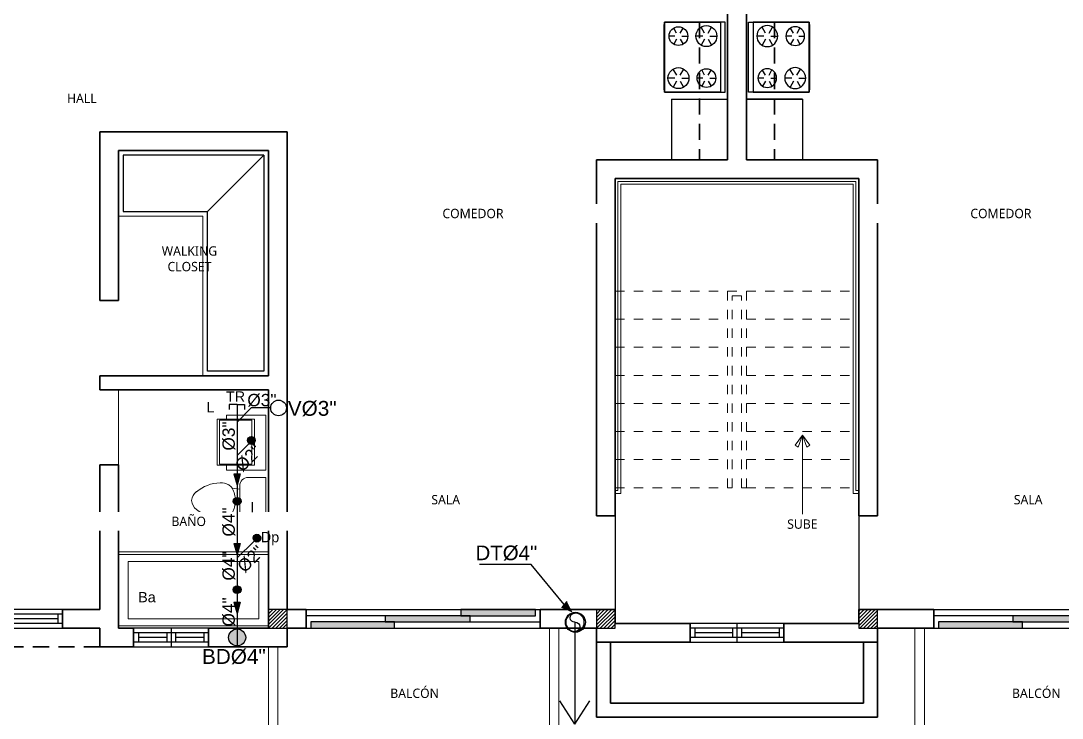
# Model space of a CAD drawing. Header units: feet. Extents: x 1019 to 2236, y -546 to 122.
# Drawn here: x 1061.85 to 1072.97, y -21.11 to -13.67 of the extents above; entities that cross this region are included whole.
import ezdxf

# ---------------------------------------------------------------- set-up
doc = ezdxf.new("R2010")
doc.units = ezdxf.units.FT
doc.header["$LTSCALE"] = 0.05
doc.header["$MEASUREMENT"] = 0
doc.linetypes.add('DASHED2', pattern=[0.375, 0.25, -0.125])
doc.linetypes.add('HIDDEN', pattern=[9.525, 6.35, -3.175])
for name, color, linetype, lineweight in [('A-WALL', 7, 'Continuous', 25), ('closet', 8, 'Continuous', 5), ('COCINA', 8, 'Continuous', 25), ('escalera', 8, 'DASHED2', 0), ('FURN', 8, 'Continuous', 9), ('I-FURN', 8, 'Continuous', 0), ('MB', 8, 'Continuous', 20), ('P-SANR-FIXT', 8, 'Continuous', 9)]:
    doc.layers.add(name, color=color, linetype=linetype, lineweight=lineweight)
for name, color, linetype in [('AGUASNEGRAS', 4, 'Continuous'), ('ANNDTTEXT', 2, 'Continuous'), ('columna', 9, 'Continuous'), ('MB3', 8, 'Continuous'), ('MUEBLES', 8, 'Continuous'), ('MUROS', 7, 'Continuous'), ('PERT-VENT', 8, 'Continuous'), ('PISO', 8, 'Continuous'), ('TEXTO', 2, 'Continuous'), ('TEXXT', 2, 'Continuous'), ('TXT', 2, 'Continuous')]:
    doc.layers.add(name, color=color, linetype=linetype)
doc.styles.add('ads', font='trebuc.ttf', dxfattribs={"height": 0.14})
doc.styles.add('DAMIAN', font='arial.ttf', dxfattribs={"height": 0.12})

# ---------------------------------------------------------------- blocks, each defined once
blk = doc.blocks.new('A$C74E0362C')
at = {"layer": 'PERT-VENT', "extrusion": (-2.36783e-12, 8.94772e-16, -1)}
for p, q in [((1, 0.2), (0, 0.2)), ((1, 0.15), (0, 0.15)), ((0.054, 0.05), (0.054, 0.15)), ((0.453, 0.15), (0.453, 0.05)), ((0.5, 0.2), (0.5, 0)), ((0.547, 0.15), (0.547, 0.05)), ((0.953, 0.05), (0.953, 0.15)), ((1, 0.05), (0, 0.05)), ((0.453, 0.1), (0.054, 0.1)), ((0.953, 0.1), (0.547, 0.1)), ((0, 0), (1, 0))]:
    blk.add_line(p, q, dxfattribs=at)
blk = doc.blocks.new('bath_sink_6127 - bath_sink_6127-V2-Nivel 1')
at = {"layer": 'I-FURN'}
for p, q in [((0.293, 0.297), (-0.127, 0.297)), ((-0.127, 0.297), (-0.127, -0.29)), ((0.395, 0.244), (-0.005, 0.244)), ((-0.005, 0.244), (-0.005, -0.245)), ((0.025, -0.234), (0.025, 0.233)), ((0.025, 0.233), (0.369, 0.233)), ((0.293, 0.244), (0.293, 0.297)), ((0.369, 0.233), (0.369, -0.234)), ((0.395, -0.245), (0.395, 0.244)), ((0.293, -0.29), (-0.127, -0.29)), ((-0.005, -0.245), (0.395, -0.245)), ((0.369, -0.234), (0.025, -0.234)), ((0.293, -0.29), (0.293, -0.245))]:
    blk.add_line(p, q, dxfattribs=at)
blk = doc.blocks.new('Toilet_-_Tank_-_3D_4840 - 17_ High_ Seat Not Visible-536545-Nivel 1')
at = {"layer": 'P-SANR-FIXT'}
for p, q in [((0.248, 0.489), (-0.248, 0.489)), ((-0.248, 0.489), (-0.248, 0.298)), ((0.248, 0.298), (0.248, 0.489)), ((-0.159, 0.21), (-0.123, 0.21)), ((-0.123, 0.21), (-0.132, 0.127)), ((-0.123, 0.21), (0.123, 0.21)), ((0.132, 0.127), (0.123, 0.21)), ((0.123, 0.21), (0.159, 0.21))]:
    blk.add_line(p, q, dxfattribs=at)
for centre, radius, start, end in [((-0.159, 0.298), 0.0889, 180, 270), ((0.159, 0.298), 0.0889, 270, 360), ((-0.083, 0.041), 0.0995, 119.8981, 151.0596), ((0, -0.104), 0.266, 90.1019, 119.8981), ((0, -0.104), 0.266, 60.1019, 89.8981), ((0.083, 0.041), 0.0995, 28.9404, 60.1019), ((-0.023, 0.008), 0.167, 151.0596, 182.709), ((0.023, 0.008), 0.167, 357.291, 28.9404), ((0.25, 0.021), 0.441, 182.709, 218.5058), ((-0.25, 0.021), 0.441, 321.4942, 357.291), ((0.011, -0.169), 0.136, 218.5058, 265.219), ((-0.011, -0.169), 0.136, 274.781, 321.4942)]:
    blk.add_arc(centre, radius, start, end, dxfattribs=at)
blk = doc.blocks.new('A$C285A50AC')
at = {"layer": 'MUEBLES'}
for p, q in [((0.001, 0.69, -0.889), (0, 0.029, -0.889)), ((0.001, 0.69), (0.001, 0.639)), ((0.763, 0.688), (0.001, 0.69)), ((0.763, 0.688, -0.889), (0.001, 0.69, -0.889)), ((0.762, 0.028, -0.889), (0.763, 0.688, -0.889)), ((0.763, 0.637), (0.763, 0.688)), ((0.001, 0.639), (0.763, 0.637)), ((0, 0.029, -0.889), (0.762, 0.028, -0.889))]:
    blk.add_line(p, q, dxfattribs=at)
at = {"layer": 'MUEBLES', "color": 8}
for p, q in [((0.153, 0.524, 0.003), (0.153, 0.6, 0.003)), ((0.61, 0.523, 0.003), (0.611, 0.587, 0.003)), ((0.12, 0.505, 0.003), (0.054, 0.543, 0.003)), ((0.12, 0.467, 0.003), (0.054, 0.429, 0.003)), ((0.186, 0.505, 0.003), (0.252, 0.543, 0.003)), ((0.186, 0.467, 0.003), (0.252, 0.429, 0.003)), ((0.577, 0.466, 0.003), (0.522, 0.435, 0.003)), ((0.577, 0.504, 0.003), (0.523, 0.536, 0.003)), ((0.643, 0.504, 0.003), (0.698, 0.536, 0.003)), ((0.643, 0.466, 0.003), (0.698, 0.434, 0.003)), ((0.153, 0.448, 0.003), (0.153, 0.372, 0.003)), ((0.61, 0.447, 0.003), (0.61, 0.384, 0.003)), ((0.12, 0.2, 0.003), (0.065, 0.232, 0.003)), ((0.153, 0.219, 0.003), (0.153, 0.283, 0.003)), ((0.186, 0.2, 0.003), (0.241, 0.232, 0.003)), ((0.577, 0.2, 0.003), (0.511, 0.238, 0.003)), ((0.61, 0.219, 0.003), (0.61, 0.295, 0.003)), ((0.643, 0.199, 0.003), (0.709, 0.237, 0.003)), ((0.12, 0.162, 0.003), (0.065, 0.131, 0.003)), ((0.153, 0.143, 0.003), (0.152, 0.08, 0.003)), ((0.186, 0.162, 0.003), (0.241, 0.13, 0.003)), ((0.577, 0.162, 0.003), (0.511, 0.124, 0.003)), ((0.61, 0.142, 0.003), (0.61, 0.066, 0.003)), ((0.643, 0.161, 0.003), (0.709, 0.123, 0.003))]:
    blk.add_line(p, q, dxfattribs=at)
at = {"layer": 'MUEBLES', "extrusion": (-0.001805, -0.999998, 0)}
for p, q in [((0.063, 0.027, -0.622), (0.698, 0.025, -0.622)), ((0.063, 0.027, -0.102), (0.698, 0.025, -0.102))]:
    blk.add_line(p, q, dxfattribs=at)
at = {"layer": 'MUEBLES'}
for centre, radius in [((0.153, 0.486, 0.003), 0.114), ((0.61, 0.485, 0.003), 0.102), ((0.153, 0.181, 0.003), 0.102), ((0.61, 0.181, 0.003), 0.114)]:
    blk.add_circle(centre, radius, dxfattribs=at)
at = {"layer": 'MUEBLES', "color": 8, "extrusion": (-0.001805, -0.999998, 0)}
for centre in [(0.089, -0.038, -0.027), (0.216, -0.038, -0.027), (0.381, -0.038, -0.027), (0.546, -0.038, -0.027), (0.673, -0.038, -0.027)]:
    blk.add_circle(centre, 0.0254, dxfattribs=at)
at = {"layer": 'MUEBLES'}
for points in [[(0.001, 0.69, 0.254), (0.001, 0.639, 0.254), (0.763, 0.637, 0.254), (0.763, 0.688, 0.254)], [(0, 0.029), (0.001, 0.639), (0.763, 0.637), (0.762, 0.028)]]:
    blk.add_3dface(points, dxfattribs=at)
at = {"layer": 'MUEBLES', "color": 8}
for points in [[(0.025, 0.027, -0.076), (0.025, 0.027, -0.533), (0.737, 0.025, -0.533), (0.737, 0.025, -0.076)], [(0.025, 0.027, -0.597), (0.025, 0.027, -0.851), (0.737, 0.025, -0.851), (0.737, 0.025, -0.597)]]:
    blk.add_3dface(points, dxfattribs=at)
blk = doc.blocks.new('A$C074D4DC8')
at = {"layer": 'FURN'}
blk.add_line((0.0418, 0.3424), (0.0418, -0.1979), dxfattribs=at)
for points in [[(0.0418, 0.3424), (-0.0084, 0.2735), (0.0117, 0.2615), (0.0418, 0.3424)], [(0.0418, 0.3424), (0.0919, 0.2735), (0.0719, 0.2615), (0.0418, 0.3424)]]:
    blk.add_lwpolyline(points, dxfattribs=at)
blk = doc.blocks.new('A$C45091238')
for points in [[(0.846, 0.067), (1.753, 0.067), (1.753, 0.133), (0.846, 0.133)], [(1.653, 0.133), (2.45, 0.133), (2.45, 0.2), (1.653, 0.2)], [(0.05, 0), (0.946, 0), (0.946, 0.067), (0.05, 0.067)]]:
    blk.add_hatch(color=256).paths.add_polyline_path(points)
at = {"layer": 'PERT-VENT', "extrusion": (-6.28888e-16, -1.94037e-15, -1)}
for points in [[(-0.846, 0.067), (-1.753, 0.067), (-1.753, 0.133), (-0.846, 0.133)], [(-1.653, 0.133), (-2.45, 0.133), (-2.45, 0.2), (-1.653, 0.2)], [(-0.05, 0), (-0.946, 0), (-0.946, 0.067), (-0.05, 0.067)]]:
    blk.add_lwpolyline(points, close=True, dxfattribs=at)
at = {"layer": 'PISO'}
for p, q in [((0, 0.2), (2.5, 0.2)), ((0, 0), (2.5, 0))]:
    blk.add_line(p, q, dxfattribs=at)
at = {"layer": 'PISO', "extrusion": (-6.28888e-16, -1.94037e-15, -1)}
for p, q in [((0.896, 0.133), (0, 0.133)), ((1.753, 0.067), (2.5, 0.067))]:
    blk.add_line(p, q, dxfattribs=at)
blk = doc.blocks.new('A$C18ED6237')
at = {"layer": 'PERT-VENT', "extrusion": (-2.36783e-12, 8.94772e-16, -1)}
for p, q in [((1.2, 0.2), (0, 0.2)), ((1.2, 0.15), (0, 0.15)), ((0.054, 0.05), (0.054, 0.15)), ((0.553, 0.15), (0.553, 0.05)), ((0.6, 0.2), (0.6, 0)), ((0.647, 0.15), (0.647, 0.05)), ((1.2, 0.05), (0, 0.05)), ((0.553, 0.1), (0.054, 0.1)), ((1.153, 0.1), (0.647, 0.1)), ((0, 0), (1.2, 0))]:
    blk.add_line(p, q, dxfattribs=at)
at = {"layer": 'PERT-VENT'}
blk.add_line((1.153, 0.05), (1.153, 0.15), dxfattribs=at)
blk = doc.blocks.new('A$C206B62E9')
at = {"color": 2}
blk.add_circle((0.125, 0.125), 0.125, dxfattribs=at)
for centre, start, end in [((0.063, 0.129), 356.4536, 176.4536), ((0.187, 0.121), 176.4536, 356.4536)]:
    blk.add_arc(centre, 0.0625, start, end, dxfattribs=at)
blk = doc.blocks.new('A$C012446DC')
at = {"layer": 'PISO'}
h = blk.add_hatch(dxfattribs=at)
h.set_pattern_fill('ANSI31', color=256, scale=0.008571, angle=180)
h.set_pattern_definition([(225, (206536.064322, 1154820.960068), (0.0192434059784, -0.0192434059784), [])])
h.paths.add_polyline_path([(0, 0), (0.2, 0), (0.2, 0.2), (0, 0.2)])
at = {"layer": 'columna'}
blk.add_lwpolyline([(0.2, 0.2), (0, 0.2), (0, 0), (0.2, 0)], close=True, dxfattribs=at)
blk = doc.blocks.new('A$C791B5281')
at = {"layer": 'MUROS', "lineweight": 35}
blk.add_line((4.9, 10.3, 1.239), (5.1, 10.3, 1.239), dxfattribs=at)
for p in [(1.5, 10.1, 1.239), (4.9, 10.1, 1.239), (8.3, 10.1, 1.239), (0, 0, 1.239), (3.5, 0, 1.239), (6.3, 0, 1.239), (9.8, 0, 1.239)]:
    blk.add_blockref('A$C012446DC', p)

msp = doc.modelspace()

# ---------------------------------------------------------------- hatches: boundary and pattern name
at = {"layer": 'AGUASNEGRAS', "ltscale": 3}
h = msp.add_hatch(color=256, dxfattribs=at)
h.dxf.hatch_style = 1
edge = h.paths.add_edge_path()
edge.add_arc((1064.314, -18.148), 0.0413, 0, 360)
at = {"layer": 'AGUASNEGRAS'}
for points in [[(1064.197, -18.505), (1064.162, -18.625), (1064.128, -18.505)], [(1064.197, -19.247), (1064.162, -19.367), (1064.128, -19.247)], [(1064.197, -19.876), (1064.162, -19.996), (1064.128, -19.876)]]:
    msp.add_hatch(color=256, dxfattribs=at).paths.add_polyline_path(points)
at = {"layer": 'AGUASNEGRAS', "ltscale": 3}
h = msp.add_hatch(color=256, dxfattribs=at)
h.dxf.hatch_style = 1
edge = h.paths.add_edge_path()
edge.add_arc((1064.163, -18.797), 0.0413, 0, 360)
h = msp.add_hatch(color=256, dxfattribs=at)
h.dxf.hatch_style = 1
edge = h.paths.add_edge_path()
edge.add_arc((1064.163, -19.741), 0.0413, 180, 540, ccw=False)
h = msp.add_hatch(color=256, dxfattribs=at)
h.dxf.hatch_style = 1
edge = h.paths.add_edge_path()
edge.add_arc((1064.163, -20.251), 0.091, 0, 360)
at = {"layer": 'TEXTO'}
msp.add_hatch(color=2, dxfattribs=at).paths.add_polyline_path([(1067.744, -19.986), (1067.626, -19.934), (1067.683, -19.869)])
msp.add_hatch(color=2, dxfattribs=at).paths.add_polyline_path([(1067.744, -19.986), (1067.626, -19.934), (1067.683, -19.869)])

# ---------------------------------------------------------------- linework, layer by layer
at = {"layer": 'A-WALL', "lineweight": 35, "extrusion": (-2.36783e-12, 8.94772e-16, -1)}
for p, q in [((1069.398, -15.153), (1069.398, -11.753)), ((1069.598, -15.153), (1069.598, -11.753)), ((1064.698, -14.853), (1062.698, -14.853)), ((1062.698, -14.853), (1062.698, -16.654)), ((1064.698, -19.953), (1064.698, -14.853)), ((1062.898, -15.053), (1064.498, -15.053)), ((1062.898, -16.654), (1062.898, -15.053)), ((1064.498, -15.053), (1064.498, -17.457)), ((1067.998, -15.153), (1067.998, -18.953)), ((1067.998, -15.153), (1069.398, -15.153)), ((1069.598, -15.153), (1070.998, -15.153)), ((1070.998, -15.153), (1070.998, -18.953)), ((1068.198, -18.953), (1068.198, -15.353)), ((1068.198, -15.353), (1070.798, -15.353)), ((1070.798, -18.953), (1070.798, -15.353)), ((1062.898, -16.654), (1062.698, -16.654)), ((1062.698, -17.457), (1062.698, -17.607)), ((1064.498, -17.457), (1062.698, -17.457)), ((1062.698, -17.607), (1064.498, -17.607)), ((1064.498, -17.607), (1064.498, -20.153)), ((1062.898, -18.407), (1062.698, -18.407)), ((1062.698, -18.407), (1062.698, -19.953)), ((1062.898, -20.153), (1062.898, -18.407)), ((1067.998, -18.953), (1068.198, -18.953)), ((1067.998, -18.953), (1068.198, -18.953)), ((1062.698, -19.953), (1062.298, -19.953)), ((1062.298, -19.953), (1062.298, -20.153)), ((1062.298, -19.953), (1062.298, -20.153)), ((1064.898, -19.953), (1064.698, -19.953)), ((1067.398, -19.953), (1067.398, -20.153)), ((1067.398, -19.953), (1067.398, -20.153)), ((1068.198, -19.953), (1067.398, -19.953)), ((1068.198, -20.103), (1068.198, -19.953)), ((1070.798, -20.103), (1070.798, -19.953)), ((1068.998, -20.103), (1068.998, -20.303)), ((1069.998, -20.103), (1069.998, -20.303)), ((1062.698, -20.153), (1062.298, -20.153)), ((1062.698, -20.153), (1062.698, -20.353)), ((1062.898, -20.153), (1063.058, -20.153)), ((1063.858, -20.153), (1064.498, -20.153)), ((1064.698, -20.353), (1064.698, -20.153)), ((1064.898, -20.153), (1064.698, -20.153)), ((1067.398, -20.153), (1067.998, -20.153)), ((1067.998, -20.303), (1067.998, -20.153)), ((1070.998, -20.303), (1070.998, -20.153)), ((1062.698, -20.353), (1063.058, -20.353)), ((1063.858, -20.353), (1064.698, -20.353))]:
    msp.add_line(p, q, dxfattribs=at)
at = {"layer": 'A-WALL', "lineweight": 35}
for p, q in [((1070.998, -18.953), (1070.798, -18.953)), ((1064.898, -19.953), (1064.898, -20.153)), ((1068.198, -20.103), (1068.998, -20.103)), ((1069.998, -20.103), (1070.798, -20.103)), ((1063.058, -20.153), (1063.058, -20.353)), ((1063.858, -20.153), (1063.858, -20.353)), ((1067.998, -20.303), (1068.998, -20.303)), ((1070.998, -20.303), (1069.998, -20.303))]:
    msp.add_line(p, q, dxfattribs=at)
at = {"layer": 'A-WALL', "lineweight": 35, "extrusion": (-2.36659e-12, 8.94772e-16, -1)}
for p, q in [((1070.798, -19.953), (1071.598, -19.953)), ((1071.598, -19.953), (1071.598, -20.153)), ((1071.598, -19.953), (1071.598, -20.153)), ((1071.598, -20.153), (1070.998, -20.153))]:
    msp.add_line(p, q, dxfattribs=at)
at = {"layer": 'AGUASNEGRAS', "ltscale": 3}
for p, q in [((1064.163, -17.951), (1064.313, -17.801)), ((1064.521, -17.801), (1064.313, -17.801)), ((1064.163, -18.309), (1064.291, -18.181)), ((1064.163, -19.402), (1064.34, -19.225))]:
    msp.add_line(p, q, dxfattribs=at)
for points in [[(1064.163, -17.764), (1064.078, -17.764), (1064.077, -17.818)], [(1064.163, -17.764), (1064.242, -17.764), (1064.242, -17.818)]]:
    msp.add_lwpolyline(points, dxfattribs=at)
at = {"layer": 'AGUASNEGRAS'}
for points in [[(1064.128, -18.505), (1064.197, -18.505), (1064.162, -18.625)], [(1064.128, -18.505), (1064.162, -18.625)], [(1064.128, -19.247), (1064.197, -19.247), (1064.162, -19.367)], [(1064.128, -19.247), (1064.162, -19.367)], [(1064.128, -19.876), (1064.197, -19.876), (1064.162, -19.996)], [(1064.128, -19.876), (1064.162, -19.996)]]:
    msp.add_lwpolyline(points, dxfattribs=at)
at = {"layer": 'AGUASNEGRAS', "ltscale": 3}
for centre, radius in [((1064.605, -17.801), 0.0837), ((1064.314, -18.148), 0.0413), ((1064.163, -18.797), 0.0413), ((1064.163, -19.741), 0.0413), ((1064.163, -19.741), 0.0413), ((1064.163, -20.251), 0.091)]:
    msp.add_circle(centre, radius, dxfattribs=at)
at = {"layer": 'ANNDTTEXT', "ltscale": 0.5}
msp.add_circle((1067.773, -20.089), 0.107, dxfattribs=at)
msp.add_circle((1067.773, -20.089), 0.107, dxfattribs=at)
at = {"layer": 'closet'}
for p, q in [((1068.228, -18.683), (1068.228, -15.383)), ((1068.228, -15.383), (1070.768, -15.383)), ((1068.258, -18.713), (1068.258, -15.413)), ((1068.258, -15.413), (1070.738, -15.413)), ((1070.738, -18.713), (1070.738, -15.413)), ((1070.768, -18.683), (1070.768, -15.383)), ((1062.898, -18.407), (1062.898, -17.607)), ((1068.228, -18.683), (1068.198, -18.683)), ((1068.258, -18.713), (1068.198, -18.713)), ((1070.738, -18.713), (1070.798, -18.713)), ((1070.768, -18.683), (1070.798, -18.683))]:
    msp.add_line(p, q, dxfattribs=at)
at = {"layer": 'closet', "extrusion": (-2.36783e-12, 8.94772e-16, -1)}
for p, q in [((1062.898, -15.753), (1063.798, -15.753)), ((1063.798, -15.753), (1063.798, -17.457))]:
    msp.add_line(p, q, dxfattribs=at)
at = {"layer": 'COCINA', "extrusion": (-2.36783e-12, 8.94772e-16, -1)}
for q in [(1069.398, -14.506), (1068.798, -15.153)]:
    msp.add_line((1068.798, -14.506), q, dxfattribs=at)
at = {"layer": 'COCINA', "extrusion": (-2.36659e-12, 8.94772e-16, -1)}
for p, q in [((1070.198, -14.506), (1069.595, -14.506)), ((1069.596, -14.504), (1070.196, -14.506)), ((1070.198, -14.506), (1070.198, -15.153))]:
    msp.add_line(p, q, dxfattribs=at)
at = {"layer": 'escalera'}
for p, q in [((1068.198, -16.553), (1069.398, -16.553)), ((1069.398, -18.653), (1069.398, -16.553)), ((1069.398, -16.553), (1069.598, -16.553)), ((1069.598, -16.553), (1070.798, -16.553)), ((1069.598, -18.653), (1069.598, -16.553)), ((1069.448, -18.653), (1069.448, -16.603)), ((1069.448, -16.603), (1069.548, -16.603)), ((1069.548, -18.653), (1069.548, -16.603)), ((1068.198, -16.853), (1069.398, -16.853)), ((1069.598, -16.853), (1070.798, -16.853)), ((1068.198, -17.153), (1069.398, -17.153)), ((1069.598, -17.153), (1070.798, -17.153)), ((1068.198, -17.453), (1069.398, -17.453)), ((1069.598, -17.453), (1070.798, -17.453)), ((1068.198, -17.753), (1069.398, -17.753)), ((1069.598, -17.753), (1070.798, -17.753)), ((1068.198, -18.053), (1069.398, -18.053)), ((1069.598, -18.053), (1070.798, -18.053)), ((1068.198, -18.353), (1069.398, -18.353)), ((1069.598, -18.353), (1070.798, -18.353)), ((1068.198, -18.653), (1069.398, -18.653)), ((1069.398, -18.653), (1069.448, -18.653)), ((1069.548, -18.653), (1069.598, -18.653)), ((1069.598, -18.653), (1070.798, -18.653))]:
    msp.add_line(p, q, dxfattribs=at)
at = {"layer": 'MB', "lineweight": 35, "extrusion": (-2.36783e-12, 8.94772e-16, -1)}
for p, q in [((1067.998, -21.103), (1067.998, -20.303)), ((1068.148, -20.953), (1068.148, -20.303)), ((1070.848, -20.953), (1070.848, -20.303)), ((1070.998, -21.103), (1070.998, -20.303)), ((1068.148, -20.953), (1070.848, -20.953)), ((1067.998, -21.103), (1070.998, -21.103))]:
    msp.add_line(p, q, dxfattribs=at)
at = {"layer": 'MB3', "linetype": 'HIDDEN', "lineweight": 35, "ltscale": 0.54, "extrusion": (-2.36783e-12, 8.94772e-16, -1)}
msp.add_line((1069.098, -12.053), (1069.098, -15.153), dxfattribs=at)
at = {"layer": 'MB3', "linetype": 'HIDDEN', "lineweight": 35, "ltscale": 0.54, "extrusion": (-2.36659e-12, 8.94772e-16, -1)}
msp.add_line((1069.898, -12.053), (1069.898, -15.153), dxfattribs=at)
at = {"layer": 'MB3', "linetype": 'HIDDEN', "lineweight": 35, "ltscale": 0.54}
msp.add_line((1062.698, -20.353), (1058.398, -20.353), dxfattribs=at)
at = {"layer": 'P-SANR-FIXT', "extrusion": (-2.36783e-12, 8.94772e-16, -1)}
for p, q in [((1062.898, -19.338), (1064.498, -19.338)), ((1064.498, -19.338), (1064.498, -19.364)), ((1064.498, -19.338), (1064.498, -19.364)), ((1064.498, -19.364), (1062.898, -19.364)), ((1062.999, -19.44), (1064.396, -19.44)), ((1064.396, -19.44), (1064.396, -20.051)), ((1064.498, -20.127), (1064.498, -19.364)), ((1064.396, -20.051), (1062.999, -20.051))]:
    msp.add_line(p, q, dxfattribs=at)
at = {"layer": 'P-SANR-FIXT', "extrusion": (2.36783e-12, 8.94772e-16, -1)}
for p, q in [((1062.898, -19.338), (1062.898, -19.364)), ((1062.898, -20.127), (1062.898, -19.364)), ((1062.999, -19.44), (1062.999, -20.051))]:
    msp.add_line(p, q, dxfattribs=at)
at = {"layer": 'P-SANR-FIXT', "extrusion": (-2.36783e-12, -8.94772e-16, -1)}
for p, q in [((1064.498, -20.127), (1062.898, -20.127)), ((1062.898, -20.153), (1064.498, -20.153)), ((1064.498, -20.153), (1064.498, -20.127))]:
    msp.add_line(p, q, dxfattribs=at)
at = {"layer": 'P-SANR-FIXT', "extrusion": (2.36783e-12, -8.94772e-16, -1)}
msp.add_line((1062.898, -20.153), (1062.898, -20.127), dxfattribs=at)
at = {"layer": 'P-SANR-FIXT'}
for p, q in [((1067.498, -20.153), (1067.498, -21.603)), ((1067.598, -20.153), (1067.598, -21.703)), ((1071.398, -20.153), (1071.398, -21.703)), ((1071.498, -20.153), (1071.498, -21.603)), ((1064.498, -20.353), (1064.498, -21.703)), ((1064.598, -20.353), (1064.598, -21.603))]:
    msp.add_line(p, q, dxfattribs=at)
at = {"layer": 'P-SANR-FIXT', "extrusion": (-2.36783e-12, 8.94772e-16, -1)}
for centre in [(-1064.143, -19.718, 0), (-1064.143, -19.746, 0), (-1064.143, -19.773, 0), (-1064.181, -19.718, 0), (-1064.181, -19.746, 0), (-1064.181, -19.773, 0)]:
    msp.add_arc(centre, 0.00444, 270, 90, dxfattribs=at)
at = {"layer": 'PERT-VENT', "extrusion": (-2.36783e-12, 8.94772e-16, -1)}
for p, q in [((1063.858, -20.153), (1063.058, -20.153)), ((1063.858, -20.203), (1063.058, -20.203)), ((1063.112, -20.303), (1063.112, -20.203)), ((1063.411, -20.203), (1063.411, -20.303)), ((1063.458, -20.153), (1063.458, -20.353)), ((1063.504, -20.203), (1063.504, -20.303)), ((1063.858, -20.303), (1063.058, -20.303)), ((1063.411, -20.253), (1063.112, -20.253)), ((1063.811, -20.253), (1063.504, -20.253)), ((1063.058, -20.353), (1063.858, -20.353))]:
    msp.add_line(p, q, dxfattribs=at)
at = {"layer": 'PERT-VENT'}
msp.add_line((1063.811, -20.303), (1063.811, -20.203), dxfattribs=at)
at = {"layer": 'PISO'}
for p, q in [((1068.198, -18.953), (1068.198, -19.953)), ((1070.798, -18.953), (1070.798, -19.953))]:
    msp.add_line(p, q, dxfattribs=at)
for points in [[(1062.948, -15.703), (1063.848, -15.703), (1064.448, -15.103), (1062.948, -15.103)], [(1063.848, -15.703), (1064.448, -15.103), (1064.448, -17.407), (1063.848, -17.407)]]:
    msp.add_lwpolyline(points, close=True, dxfattribs=at)
at = {"layer": 'TEXTO', "color": 2}
for p, q in [((1067.301, -19.471), (1066.75, -19.471)), ((1067.301, -19.471), (1066.75, -19.471)), ((1067.655, -19.901), (1067.301, -19.471)), ((1067.683, -19.869), (1067.626, -19.934)), ((1067.683, -19.869), (1067.626, -19.934)), ((1067.766, -20.089), (1067.766, -21.177)), ((1067.766, -21.177), (1067.607, -20.928)), ((1067.766, -21.177), (1067.926, -20.928))]:
    msp.add_line(p, q, dxfattribs=at)

# ---------------------------------------------------------------- block references
at = {"extrusion": (-2.36783e-12, 8.94772e-16, -1), "xscale": -0.9800000000000213, "yscale": 0.9799999999999898, "zscale": 0.9799999999999965, "rotation": 89.89658188472907}
msp.add_blockref('A$C285A50AC', (-1068.695, -13.682, 0), dxfattribs=at)
at = {"extrusion": (-2.36659e-12, 8.94772e-16, -1), "xscale": 0.9799999999999661, "yscale": 0.9799999999999661, "zscale": 0.9799999999999661, "rotation": 270.1034181152693}
msp.add_blockref('A$C285A50AC', (-1070.298, -13.682, 0), dxfattribs=at)
for name, p in [('A$C18ED6237', (1061.098, -20.153)), ('A$C74E0362C', (1068.998, -20.303))]:
    msp.add_blockref(name, p)
at = {"layer": 'FURN', "xscale": 1.5625, "yscale": 1.5625, "zscale": 1.5625}
msp.add_blockref('A$C074D4DC8', (1070.132, -18.627), dxfattribs=at)
at = {"layer": 'I-FURN', "extrusion": (-2.36783e-12, 8.94772e-16, -1), "xscale": -1, "rotation": 180}
msp.add_blockref('bath_sink_6127 - bath_sink_6127-V2-Nivel 1', (-1064.344, -18.167, 0), dxfattribs=at)
at = {"layer": 'P-SANR-FIXT', "extrusion": (-2.36783e-12, 8.94772e-16, -1), "xscale": -1, "rotation": 90}
msp.add_blockref('Toilet_-_Tank_-_3D_4840 - 17_ High_ Seat Not Visible-536545-Nivel 1', (-1063.982, -18.79, 0), dxfattribs=at)
at = {"layer": 'PISO'}
for p in [(1064.898, -20.153), (1071.598, -20.153)]:
    msp.add_blockref('A$C45091238', p, dxfattribs=at)
at = {"layer": 'TEXTO', "color": 2, "xscale": -0.7874921249995168, "yscale": 0.7874921249995168, "zscale": 0.7874921249995168, "rotation": 269.9999999999803}
msp.add_blockref('A$C206B62E9', (1067.671, -20.187), dxfattribs=at)
msp.add_blockref('A$C206B62E9', (1067.671, -20.187), dxfattribs=at)

# ---------------------------------------------------------------- texts
at = {"layer": 'TEXXT', "style": 'DAMIAN'}
for s, insert, char_height, width, attachment_point in [(' TR', (1064.248, -17.624, -224.56), 0.11, 2.904, 3), (' %%C3"', (1064.583, -17.651), 0.132, 3.4848, 3), (' L', (1063.922, -17.739), 0.11, 2.904, 3), ('{\\fArial|b0|i0|c238|p34;V%%C}3{\\fArial|b0|i0|c238|p34;"}', (1065.225, -17.726), 0.1584, 4.18176, 3), (' DT%%C4"', (1067.366, -19.432), 0.156, 3.7752, 9), (' DT%%C4"', (1067.366, -19.432), 0.156, 3.7752, 9), (' Ba', (1063.294, -19.766), 0.11, 2.904, 3), (' BD%%C4"', (1064.469, -20.375), 0.1584, 4.18176, 3)]:
    msp.add_mtext(s, dxfattribs=dict(at, insert=insert, char_height=char_height, width=width, attachment_point=attachment_point))
at = {"layer": 'TEXXT', "char_height": 0.132, "width": 3.4848, "attachment_point": 3, "style": 'DAMIAN'}
for s, insert, rotation in [(' %%C3"', (1064.006, -17.945), 90), (' %%C2"', (1064.345, -18.178), 45), (' %%C2"', (1064.37, -19.255), 45), (' %%C4"', (1064.006, -19.333), 90), (' %%C4"', (1064.006, -19.823), 90)]:
    msp.add_mtext(s, dxfattribs=dict(at, insert=insert, rotation=rotation))
at = {"layer": 'TXT', "insert": (1062.505, -14.445), "char_height": 0.1, "width": 2.838, "attachment_point": 2, "style": 'ads', "bg_fill": 2}
msp.add_mtext('HALL', dxfattribs=at)
at = {"layer": 'TXT', "char_height": 0.1, "attachment_point": 2, "style": 'ads'}
for s, insert, width in [('WALKING\\PCLOSET', (1063.654, -16.075), 2.838), ('SALA', (1066.389, -18.73), 2.838), ('SALA', (1072.606, -18.73), 2.838), ('SUBE', (1070.196, -18.991), 2.688), ('BALCÓN', (1066.057, -20.797), 2.838), ('BALCÓN', (1072.693, -20.797), 2.838)]:
    msp.add_mtext(s, dxfattribs=dict(at, insert=insert, width=width))

# ---------------------------------------------------------------- next in the draw order: texts
at = {"layer": 'TXT', "char_height": 0.1, "width": 2.838, "attachment_point": 2, "style": 'ads', "bg_fill": 2}
for s, insert in [('COMEDOR', (1066.68, -15.675)), ('COMEDOR', (1072.315, -15.675)), ('BAÑO', (1063.646, -18.962))]:
    msp.add_mtext(s, dxfattribs=dict(at, insert=insert))

# ---------------------------------------------------------------- next in the draw order: hatches: boundary and pattern name
at = {"layer": 'AGUASNEGRAS', "ltscale": 3}
h = msp.add_hatch(color=256, dxfattribs=at)
h.dxf.hatch_style = 1
edge = h.paths.add_edge_path()
edge.add_arc((1064.374, -19.191), 0.0413, 180, 540, ccw=False)

# ---------------------------------------------------------------- next in the draw order: linework, layer by layer
msp.add_line((1064.163, -17.764), (1064.163, -20.342), dxfattribs=at)
msp.add_circle((1064.374, -19.191), 0.0413, dxfattribs=at)
msp.add_circle((1064.374, -19.191), 0.0413, dxfattribs=at)

# ---------------------------------------------------------------- next in the draw order: block references
msp.add_blockref('A$C791B5281', (1064.498, -20.153, -1.239))

# ---------------------------------------------------------------- next in the draw order: texts
at = {"layer": 'TEXXT', "insert": (1064.006, -18.863), "char_height": 0.132, "width": 3.4848, "attachment_point": 3, "rotation": 90, "style": 'DAMIAN'}
msp.add_mtext(' %%C4"', dxfattribs=at)
at = {"layer": 'TEXXT', "char_height": 0.11, "width": 2.904, "attachment_point": 3, "style": 'DAMIAN'}
for s, insert in [(' I', (1064.347, -18.805)), (' Dp', (1064.612, -19.125, 1.752))]:
    msp.add_mtext(s, dxfattribs=dict(at, insert=insert))

doc.saveas('drawing.dxf')
